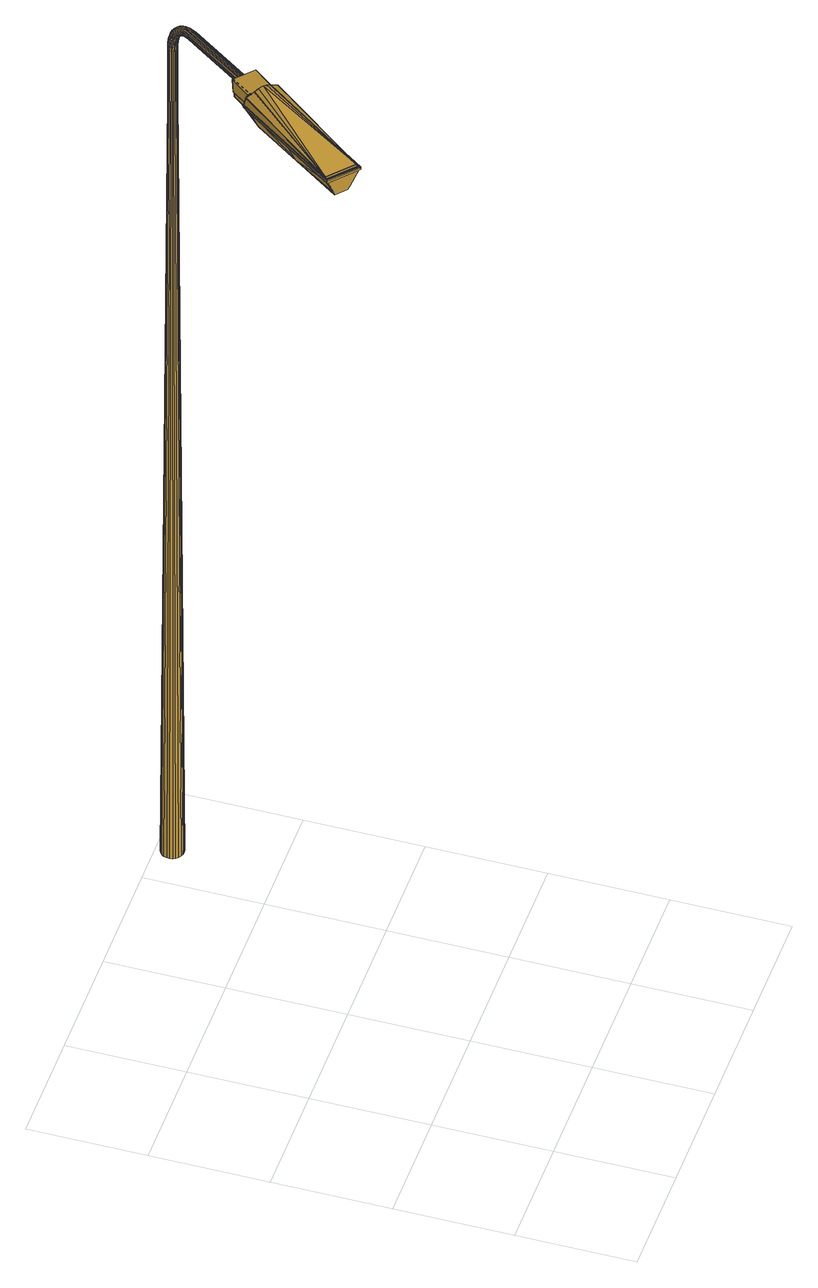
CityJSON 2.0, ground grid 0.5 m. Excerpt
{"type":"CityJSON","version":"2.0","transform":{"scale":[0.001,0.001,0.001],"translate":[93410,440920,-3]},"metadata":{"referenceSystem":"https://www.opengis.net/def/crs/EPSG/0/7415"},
"CityObjects":{
"cityfurniture1":{"type":"CityFurniture","attributes":{"Lichtpunttype":"Straatverlichting","Brondatum":"12-06-2019","Buurt_nummer":"62","Masttype":"80005 MAST 6M LPH 6M R.grijs VALMONT","Lamptype":"SON PRO E 50W E27","Buurtnaam":"Hillegersberg Noord","Nummer":"1","Geplaatst_op":"01-01-1995","Wijknummer":"6","Nivo":"0","Datum_laatste_mutatie":"07-06-2019","Straatnaam":"Wilgenoord","Thema":"Lichtmasten","Beheerobject":"23442/OVL-001","Armatuurtype":"490 SGS 203 1X SON 50W <NB>","Objecthoogte":"6","Klasse":"Tertiaire weg","Wijknaam":"Hillegersberg-Schiebroek","class":"Paal","function":"Lichtmast"},"geometry":[{"type":"MultiSurface","lod":"2","boundaries":[[[0,1,2,3,4,5]],[[6,7,8,9,10,11]],[[12,13,14,15,16,17]],[[18,19,20,21,22,23]],[[16,15,14,24,25,26]],[[11,10,9,27,28,29]],[[30,31,20,19,18,32]],[[23,22,21,33,34,35]],[[36,37,38,39]],[[40,41,42,31,30,32]],[[43,44,45,46,47,48]],[[14,49,50,24]],[[51,52,53,54]],[[55,56,45,44,43,57]],[[20,58,59,21]],[[49,60,61,50]],[[62,48,52,51]],[[26,25,24,2,1,0]],[[63,64,65,8,7,6]],[[9,66,67,27]],[[68,69,56,55,57,70]],[[71,5,72,73]],[[74,75,76,66]],[[61,77,78,79]],[[77,80,81,78]],[[82,71,73,83]],[[46,84,36,85]],[[37,82,83,38]],[[48,47,46,85,86,52]],[[80,6,11,81]],[[8,74,66,9]],[[87,88,89,90]],[[50,61,79,91]],[[85,36,39,92]],[[93,94,95,96]],[[97,98,99,100]],[[60,101,77,61]],[[102,23,35,103]],[[75,87,90,76]],[[24,50,91,2]],[[96,95,104,105]],[[59,96,105,106]],[[107,16,26,108]],[[109,63,6,80]],[[21,59,106,33]],[[95,51,54,104]],[[110,111,112,113]],[[88,32,18,89]],[[81,11,29,114]],[[98,115,116,99]],[[2,91,117,3]],[[94,62,51,95]],[[79,78,118,119]],[[52,86,85,92,120,53]],[[76,90,111,110]],[[27,67,121,122]],[[67,110,113,121]],[[66,76,110,67]],[[111,102,103,112]],[[123,124,125,126]],[[127,128,71,82]],[[90,89,102,111]],[[91,79,119,117]],[[115,107,108,116]],[[129,130,131,132]],[[58,93,96,59]],[[133,134,135,136]],[[124,137,138,125]],[[139,17,16,107]],[[84,140,37,36]],[[140,127,82,37]],[[101,109,80,77]],[[141,142,40,143]],[[144,141,143,145]],[[146,147,148,149]],[[13,150,49,14]],[[151,152,142,141]],[[136,135,153,154]],[[78,81,114,118]],[[89,18,23,102]],[[128,0,5,71]],[[135,144,145,153]],[[155,156,157,158]],[[159,160,98,97]],[[161,151,141,144]],[[162,57,43,163]],[[164,165,94,93]],[[147,166,167,148]],[[168,169,170,171]],[[31,172,58,20]],[[145,143,88,87]],[[56,97,100,45]],[[150,173,60,49]],[[132,131,174,175]],[[154,153,75,74]],[[176,177,123,178]],[[171,170,165,164]],[[156,179,180,157]],[[163,43,48,62]],[[153,145,87,75]],[[169,181,162,170]],[[166,155,158,167]],[[181,70,57,162]],[[182,168,171,183]],[[45,100,84,46]],[[184,133,136,185]],[[173,186,101,60]],[[186,187,109,101]],[[188,139,107,115]],[[42,183,172,31]],[[170,162,163,165]],[[116,108,128,127]],[[108,26,0,128]],[[99,116,127,140]],[[165,163,62,94]],[[69,159,97,56]],[[160,188,115,98]],[[143,40,32,88]],[[172,164,93,58]],[[187,189,63,109]],[[65,154,74,8]],[[183,171,164,172]],[[100,99,140,84]],[[190,191,192,193]],[[194,195,196,197]],[[198,199,200,201]],[[177,202,124,123]],[[203,204,168,182]],[[205,206,207,208,209,210]],[[211,212,202,177]],[[213,214,215,216]],[[217,210,209,218]],[[219,220,221,222]],[[223,213,216,224]],[[225,190,193,226]],[[220,227,228,221]],[[227,229,230,228]],[[231,232,155,166]],[[206,223,224,207]],[[233,203,182,234]],[[235,236,237,238]],[[239,240,241,242]],[[202,243,137,124]],[[191,194,197,192]],[[195,244,245,196]],[[246,231,166,147]],[[175,174,70,181]],[[245,247,201,248,249,250]],[[179,251,252,253,254,180]],[[152,255,233,234,256,142]],[[257,239,242,258]],[[214,235,238,215]],[[259,198,201,247,245,244]],[[260,261,184,185,262,189]],[[263,226,264,265,266,267]],[[268,211,177,176]],[[269,246,147,146]],[[270,267,266,243]],[[212,270,243,202]],[[271,268,176,252]],[[272,273,233,255,152,274]],[[275,276,277,184,261,260]],[[278,175,181,169]],[[279,280,179,156]],[[234,182,183,42]],[[281,271,252,251,179,280]],[[282,283,130,129]],[[256,234,42,41,40,142]],[[284,282,129,285]],[[126,125,186,173]],[[137,275,260,138]],[[232,279,156,155]],[[204,278,169,168]],[[243,266,275,137]],[[286,287,288,289]],[[290,291,159,69]],[[265,264,277,276,275,266]],[[292,274,152,151]],[[293,294,13,12,17,295]],[[192,197,296,287]],[[297,292,151,161]],[[296,298,292,297]],[[277,289,133,184]],[[226,193,286,264]],[[287,296,297,288]],[[197,196,298,296]],[[196,245,250,298]],[[193,192,287,286]],[[298,250,274,292]],[[291,299,160,159]],[[264,286,289,277]],[[289,288,134,133]],[[149,148,291,290]],[[273,300,203,233]],[[125,138,187,186]],[[157,180,295,301]],[[302,301,139,188]],[[158,157,301,302]],[[167,158,302,299]],[[288,297,161,134]],[[262,185,65,64,63,189]],[[134,161,144,135]],[[138,260,189,187]],[[185,136,154,65]],[[299,302,188,160]],[[301,295,17,139]],[[148,167,299,291]],[[303,126,173,150]],[[304,285,305,306]],[[305,132,175,278]],[[249,248,273,272,274,250]],[[300,306,204,203]],[[200,307,304,308]],[[178,123,126,303]],[[201,200,308,248]],[[294,303,150,13]],[[252,176,178,253]],[[248,308,300,273]],[[254,253,294,293,295,180]],[[307,284,285,304]],[[285,129,132,305]],[[309,217,218,310]],[[253,178,303,294]],[[308,304,306,300]],[[306,305,278,204]],[[117,119,311,312]],[[29,28,27,122,313,314]],[[53,120,92,315,316,317]],[[314,313,122,318,319,320]],[[3,117,312,321]],[[258,242,270,212]],[[112,103,322,323]],[[54,53,317,324]],[[113,112,323,325]],[[104,54,324,326]],[[106,105,327,328]],[[242,241,267,270]],[[329,257,258,330]],[[5,4,3,321,331,72]],[[105,104,326,327]],[[35,34,33,332,333,334]],[[103,35,334,322]],[[33,106,328,332]],[[229,335,336,230]],[[337,225,226,263,267,241]],[[216,215,338,339]],[[340,341,231,246]],[[341,342,232,231]],[[39,38,343,344]],[[338,345,282,284]],[[342,346,279,232]],[[224,216,339,199]],[[38,83,347,343]],[[207,224,199,198]],[[222,221,340,348]],[[92,39,344,315]],[[83,73,349,347]],[[350,351,352,353,354,355]],[[336,355,354,346]],[[353,352,271,281,280,354]],[[346,354,280,279]],[[345,356,283,282]],[[215,238,345,338]],[[221,228,341,340]],[[238,237,356,345]],[[72,331,321,357,358,359]],[[352,360,268,271]],[[351,361,360,352]],[[362,309,310,363]],[[335,364,355,336]],[[360,330,211,268]],[[330,258,212,211]],[[228,230,342,341]],[[365,146,149,366,131,130]],[[208,207,198,259,244,209]],[[361,329,330,360]],[[367,368,369,370]],[[368,362,363,369]],[[230,336,346,342]],[[218,209,244,195]],[[371,219,222,372,237,236]],[[372,222,348,373,356,237]],[[374,375,239,257]],[[376,374,257,329]],[[240,377,370,225,337,241]],[[339,338,284,307]],[[363,310,194,191]],[[375,378,240,239]],[[379,376,329,361]],[[348,340,246,269]],[[366,149,290,380,174,131]],[[369,363,191,190]],[[310,218,195,194]],[[378,381,367,370,377,240]],[[380,290,69,68,70,174]],[[364,382,383,351,350,355]],[[383,379,361,351]],[[370,369,190,225]],[[199,339,307,200]],[[384,220,219,385]],[[385,219,371,236,386,387]],[[318,388,325,323,322,334,333,332,328,327,326,324,317,316,315,344,343,347,349,359,358,357,389,390,391,392,320,319]],[[311,393,391,390]],[[312,311,390,389]],[[386,236,235,394]],[[356,373,348,269,395,283]],[[393,396,392,391]],[[397,398,399,206,205,210]],[[400,397,210,217]],[[395,269,146,365,130,283]],[[401,229,227,402]],[[403,404,400,405]],[[404,400,217,309]],[[406,385,384,407]],[[376,379,408,409]],[[402,227,220,384]],[[410,411,214,213]],[[399,412,223,206]],[[412,410,213,223]],[[413,414,415,416]],[[394,235,214,411]],[[417,362,368,418]],[[419,418,417,420]],[[335,229,401,421]],[[404,309,362,417]],[[411,410,412,399,398,397,400,404,417,418,422,423,424,415,414,409,408,425,426,427,421,401,402,384,385,387,386,394]],[[364,335,421,427]],[[416,415,424,428]],[[424,378,375,415]],[[383,382,364,427,426,425]],[[422,367,381,378,424,423]],[[415,375,374,414]],[[374,376,409,414]],[[424,423,429,428]],[[430,429,423,422]],[[418,368,367,422]],[[379,383,425,408]],[[431,427,426,425,432,433]],[[434,399,412,435]],[[407,384,402,436]],[[432,425,408,437]],[[438,409,414,413]],[[420,417,404,403]],[[439,401,421,440]],[[440,421,427,431]],[[435,412,410,441]],[[442,411,394,443]],[[437,408,409,438]],[[441,410,411,442]],[[405,400,397,444]],[[406,445,446,386,387,385]],[[436,402,401,439]],[[443,394,386,446]],[[434,447,444,397,398,399]],[[430,422,418,419]],[[122,121,388,318]],[[121,113,325,388]],[[114,29,314,396]],[[73,72,359,349]],[[118,114,396,393]],[[321,312,389,357]],[[119,118,393,311]],[[396,314,320,392]],[[448,449,450,451]],[[452,453,454,455]],[[456,457,458]],[[459,460,461]],[[462,463,464]],[[465,466,467]],[[451,450,468,469]],[[470,452,455,471]],[[472,473,474,475]],[[476,470,477,478,479]],[[480,481,482,483]],[[484,458,485,472,473,486,487,488,489]],[[490,475,474,491,492,493,469,468,494,495,496]],[[485,472,475,490]],[[497,498,499,478,477,500]],[[476,501,502,503,488,487,486,473,472,485,456,453,452,470]],[[487,488,504,493,492]],[[466,459,505,506,507]],[[466,508,509]],[[459,462,449,448]],[[501,510,502]],[[465,511,512]],[[513,465,512,514,462,464,515]],[[516,517,497,498]],[[518,462,514]],[[453,456,519,454]],[[473,486,491,474]],[[459,448,451,505]],[[503,510,489]],[[489,520,521,510]],[[456,485,490,496,519]],[[470,471,500,477]],[[498,516,522,499]],[[448,459,466,467,449]],[[466,465,513,515,464,462,459]],[[482,473,486,483]],[[489,503,488]],[[523,466,508]],[[521,501,476]],[[466,509,459]],[[460,459,466]],[[452,457,453]],[[510,501,521]],[[502,501,524,525]],[[463,461,460,523,508,509]],[[510,503,502]],[[503,502,525,526]],[[466,465,508]],[[459,463,462]],[[527,452,470]],[[508,465,513]],[[528,458,457,527]],[[498,497,529,507,506,499]],[[460,466,523]],[[463,459,509]],[[457,452,527]],[[458,456,485]],[[512,514,518,487,486,473,472,511]],[[459,461,463]],[[471,455,454,519,496,495,529,497,517,497,500]],[[462,464,515,513,465,467,449]],[[486,487,492,491]],[[449,467,494,468,450]],[[528,520,489,484,458]],[[467,466,507,529,495,494]],[[488,503,526,504]],[[520,528,527,470,476,521]],[[463,509,508,513,515,464]],[[457,456,453]],[[451,469,493,504,526,525,524,479,478,499,522,499,506,505]],[[501,476,479,524]],[[530,531,532,533]],[[533,534,535,532]],[[536,537,538,533,532,539]],[[538,540,534,533]],[[541,542,543,544,540,538,537]],[[545,531,530,546]],[[547,548,549,536,539,550,551]],[[532,535,550,539]],[[541,549,548,542]],[[532,531,545,552,553,535]],[[537,536,549,541]],[[554,555,546,530,533,534]]]}]}
},
"vertices":[
[1124,1835,5442],[1124,1836,5445],[1125,1837,5447],[1111,1821,5455],[1110,1820,5452],[1110,1820,5450],[1133,1867,5453],[1132,1869,5453],[1130,1871,5454],[1115,1855,5465],[1118,1853,5464],[1119,1851,5464],[1159,1876,5409],[1161,1877,5411],[1149,1864,5425],[1149,1864,5423],[1147,1862,5421],[1159,1875,5407],[1098,1863,5451],[1097,1863,5449],[1096,1862,5447],[1083,1846,5455],[1083,1847,5457],[1083,1847,5459],[1137,1851,5437],[1137,1850,5435],[1136,1849,5433],[1101,1838,5473],[1103,1836,5473],[1104,1834,5472],[1110,1877,5439],[1109,1876,5437],[1111,1878,5441],[1069,1830,5460],[1069,1830,5462],[1069,1831,5465],[1097,1827,5437],[1101,1823,5439],[1088,1808,5443],[1084,1812,5441],[1123,1892,5429],[1122,1891,5427],[1121,1890,5425],[1114,1860,5421],[1115,1857,5421],[1117,1856,5420],[1105,1843,5429],[1104,1845,5430],[1102,1847,5430],[1151,1867,5429],[1139,1853,5441],[1086,1836,5439],[1090,1833,5437],[1076,1818,5441],[1073,1821,5443],[1126,1870,5410],[1128,1869,5409],[1124,1872,5410],[1095,1860,5442],[1082,1845,5450],[1152,1870,5433],[1139,1856,5445],[1099,1851,5432],[1146,1882,5440],[1145,1884,5440],[1143,1886,5440],[1112,1858,5464],[1096,1841,5472],[1136,1881,5397],[1138,1880,5397],[1134,1883,5397],[1108,1820,5445],[1096,1804,5455],[1094,1805,5450],[1125,1874,5453],[1121,1876,5451],[1107,1860,5462],[1138,1860,5449],[1124,1844,5459],[1125,1840,5456],[1136,1863,5451],[1122,1847,5462],[1105,1821,5441],[1091,1806,5446],[1109,1840,5430],[1093,1829,5436],[1091,1830,5436],[1117,1878,5449],[1114,1879,5445],[1100,1863,5456],[1103,1862,5459],[1126,1838,5451],[1080,1815,5441],[1095,1858,5438],[1096,1854,5434],[1084,1840,5441],[1082,1843,5445],[1132,1865,5410],[1136,1863,5411],[1125,1851,5423],[1121,1853,5421],[1151,1874,5436],[1086,1847,5464],[1071,1831,5469],[1070,1825,5446],[1069,1828,5450],[1068,1830,5455],[1144,1861,5417],[1133,1849,5429],[1149,1878,5438],[1093,1844,5471],[1089,1846,5468],[1074,1829,5473],[1077,1827,5476],[1108,1831,5471],[1140,1862,5414],[1129,1849,5425],[1112,1822,5459],[1110,1827,5468],[1111,1825,5464],[1079,1816,5441],[1082,1824,5478],[1086,1821,5479],[1183,1905,5382],[1183,1910,5385],[1173,1899,5403],[1174,1895,5401],[1117,1836,5434],[1121,1835,5438],[1155,1914,5351],[1157,1910,5350],[1151,1902,5367],[1148,1907,5368],[1162,1915,5407],[1157,1917,5405],[1147,1905,5423],[1151,1903,5424],[1182,1915,5386],[1172,1904,5405],[1155,1873,5404],[1114,1837,5432],[1138,1906,5418],[1134,1905,5414],[1126,1893,5433],[1142,1906,5421],[1130,1892,5436],[1161,1906,5350],[1165,1903,5350],[1158,1895,5367],[1154,1899,5367],[1163,1879,5414],[1148,1918,5401],[1145,1917,5398],[1134,1891,5438],[1139,1889,5440],[1175,1901,5352],[1179,1901,5354],[1172,1893,5372],[1168,1893,5370],[1142,1877,5397],[1146,1874,5399],[1152,1918,5403],[1121,1876,5411],[1110,1864,5423],[1107,1871,5429],[1108,1868,5425],[1170,1901,5351],[1163,1894,5368],[1129,1896,5404],[1130,1892,5401],[1119,1880,5414],[1118,1884,5417],[1108,1875,5433],[1164,1884,5418],[1143,1894,5383],[1140,1898,5384],[1189,1909,5360],[1190,1914,5362],[1182,1901,5380],[1183,1903,5356],[1177,1895,5374],[1131,1887,5399],[1130,1900,5407],[1119,1887,5421],[1166,1912,5407],[1155,1900,5425],[1163,1887,5421],[1162,1892,5423],[1151,1874,5401],[1159,1896,5424],[1190,1947,5321],[1185,1949,5321],[1181,1944,5344],[1186,1942,5344],[1180,1949,5320],[1175,1948,5319],[1171,1944,5341],[1176,1944,5343],[1168,1943,5317],[1165,1939,5316],[1161,1935,5336],[1163,1938,5338],[1191,1919,5364],[1139,1911,5392],[1139,1907,5389],[1173,1948,5274],[1171,1947,5274],[1171,1946,5295],[1172,1947,5296],[1173,1949,5296],[1175,1950,5274],[1197,1921,5341],[1197,1925,5343],[1166,1938,5273],[1166,1933,5273],[1165,1932,5294],[1165,1937,5294],[1179,1952,5274],[1178,1951,5297],[1172,1919,5273],[1177,1916,5273],[1176,1916,5293],[1172,1918,5293],[1168,1943,5274],[1167,1942,5295],[1195,1944,5321],[1190,1939,5345],[1182,1915,5273],[1181,1914,5294],[1187,1914,5273],[1186,1913,5294],[1175,1907,5332],[1180,1907,5333],[1142,1914,5395],[1132,1902,5411],[1167,1928,5273],[1169,1923,5273],[1169,1922,5293],[1166,1927,5294],[1203,1939,5297],[1201,1943,5298],[1198,1940,5321],[1200,1936,5321],[1190,1924,5366],[1171,1947,5318],[1167,1941,5340],[1170,1909,5332],[1165,1940,5339],[1158,1932,5358],[1159,1933,5359],[1161,1935,5360],[1185,1905,5357],[1186,1906,5358],[1179,1898,5377],[1178,1897,5376],[1143,1915,5396],[1134,1904,5413],[1204,1934,5297],[1201,1931,5320],[1169,1944,5318],[1169,1908,5407],[1169,1910,5407],[1157,1898,5424],[1192,1936,5345],[1184,1932,5367],[1186,1930,5367],[1187,1928,5366],[1193,1935,5344],[1195,1916,5340],[1166,1911,5331],[1196,1930,5344],[1192,1912,5338],[1152,1925,5379],[1151,1923,5377],[1153,1926,5380],[1179,1919,5387],[1178,1921,5388],[1176,1923,5388],[1139,1902,5386],[1184,1907,5335],[1189,1909,5336],[1190,1911,5337],[1160,1920,5332],[1163,1916,5332],[1159,1925,5333],[1154,1919,5352],[1180,1935,5366],[1175,1937,5366],[1167,1928,5386],[1172,1926,5387],[1146,1890,5382],[1151,1887,5383],[1158,1928,5382],[1169,1887,5393],[1171,1888,5395],[1168,1885,5392],[1170,1937,5364],[1162,1928,5385],[1165,1936,5362],[1155,1885,5384],[1148,1920,5374],[1164,1884,5389],[1160,1883,5386],[1173,1891,5398],[1154,1923,5354],[1147,1912,5370],[1147,1916,5372],[1159,1929,5335],[1155,1928,5356],[1184,1953,5274],[1183,1952,5297],[1097,1808,5469],[1098,1806,5465],[1088,1819,5478],[1089,1818,5478],[687,1370,5550],[685,1371,5550],[683,1373,5550],[692,1375,5588],[694,1373,5587],[695,1372,5587],[1097,1805,5460],[677,1385,5578],[680,1383,5582],[679,1376,5552],[683,1381,5585],[677,1380,5555],[675,1382,5559],[675,1385,5564],[1204,1929,5297],[1201,1926,5319],[1096,1804,5457],[675,1385,5569],[675,1385,5571],[675,1385,5574],[1192,1915,5273],[1191,1914,5294],[1196,1942,5321],[1162,1929,5314],[1163,1934,5315],[1174,1913,5313],[1178,1911,5313],[1183,1910,5314],[694,1363,5552],[691,1366,5550],[1163,1924,5313],[1188,1911,5315],[698,1361,5555],[1170,1916,5313],[701,1360,5559],[1197,1918,5295],[1199,1921,5295],[1196,1918,5317],[1194,1915,5316],[1193,1914,5316],[1196,1917,5295],[1167,1920,5313],[703,1359,5569],[703,1359,5566],[703,1359,5564],[1200,1921,5318],[1202,1924,5296],[1189,1953,5274],[1188,1952,5297],[1196,1918,5274],[1160,1908,5350],[1153,1900,5367],[1198,1948,5274],[1194,1951,5274],[1193,1950,5298],[1197,1947,5298],[1171,1921,5273],[1171,1920,5293],[1168,1917,5313],[1205,1934,5274],[1204,1939,5274],[1204,1929,5274],[1199,1945,5298],[1201,1944,5274],[1203,1925,5274],[1145,1891,5383],[1200,1946,5274],[1198,1919,5274],[1200,1921,5274],[1177,1916,5003],[1172,1919,5003],[1169,1923,5003],[1171,1921,5003],[688,1378,5587],[704,1360,5574],[703,1362,5578],[701,1365,5582],[698,1368,5585],[1095,1811,5473],[1167,1928,5003],[1165,1914,5332],[1092,1813,5476],[1175,1950,5003],[1173,1948,5003],[1171,1947,5003],[1179,1952,5003],[1187,1914,5003],[1182,1915,5003],[1182,1981,977],[1184,1953,5003],[1171,1979,977],[1154,1898,977],[1164,1892,977],[1203,1925,5003],[1204,1929,5003],[1166,1938,5003],[1166,1933,5003],[1168,1943,5003],[1233,1936,977],[1205,1934,5003],[1204,1939,5003],[1231,1949,977],[1189,1953,5003],[1194,1951,5003],[1207,1976,977],[1195,1981,977],[1192,1915,5003],[1198,1948,5003],[1200,1946,5003],[1201,1944,5003],[1200,1921,5003],[1198,1919,5003],[1196,1918,5003],[1225,1960,977],[1221,1965,977],[1217,1969,977],[1211,1894,977],[1221,1902,977],[1217,1898,977],[1150,1966,977],[1142,1955,977],[1176,1887,977],[1228,1913,977],[1232,1925,977],[1188,1886,977],[1200,1889,977],[1139,1943,977],[1138,1931,977],[1140,1919,977],[1159,1973,977],[1150,1903,977],[1146,1907,977],[1154,1970,977],[664,1454,5547],[691,1485,5540],[689,1487,5540],[662,1456,5547],[395,931,5631],[584,1144,5583],[587,1142,5583],[398,928,5631],[772,1357,5535],[552,1162,5496],[740,1375,5443],[273,1012,5647],[729,1419,5625],[717,1433,5619],[682,1474,5588],[705,1447,5608],[709,1450,5588],[790,1378,5588],[382,916,5647],[800,1389,5540],[691,1489,5540],[690,1488,5536],[381,915,5635],[384,913,5635],[783,1400,5529],[781,1401,5529],[784,1404,5528],[785,1403,5528],[273,1011,5635],[379,912,5635],[268,1010,5635],[270,1013,5635],[704,1466,5494],[779,1399,5494],[780,1400,5507],[704,1466,5507],[712,1400,5443],[798,1386,5529],[706,1468,5529],[703,1470,5529],[689,1483,5529],[685,1423,5443],[800,1389,5528],[708,1471,5528],[706,1473,5528],[690,1487,5528],[802,1391,5540],[805,1388,5540],[803,1387,5528],[382,910,5643],[271,1009,5643],[268,1011,5643],[382,910,5635],[287,1027,5631],[475,1240,5583],[663,1453,5535],[687,1484,5529],[271,1014,5647],[269,1012,5647],[380,914,5647],[760,1398,5608],[732,1423,5608],[497,1211,5496],[784,1401,5544],[786,1403,5581],[764,1402,5588],[707,1474,5581],[736,1427,5588],[273,1011,5643],[384,913,5643],[705,1471,5544],[775,1355,5535],[315,995,5535],[309,998,5549],[270,1013,5643],[744,1409,5619],[284,1029,5631],[473,1242,5583],[661,1455,5535],[364,949,5549],[360,955,5535],[383,911,5647],[855,1485,5486],[780,1552,5486],[781,1553,5508],[857,1486,5508],[782,1402,5528],[706,1469,5528],[781,1558,5507],[860,1487,5507],[858,1485,5508],[779,1555,5508],[783,1400,5528],[864,1492,5570],[785,1402,5581],[782,1399,5544],[781,1398,5529],[702,1464,5494],[778,1397,5494],[703,1469,5544],[705,1472,5581],[785,1562,5570],[704,1471,5528],[702,1468,5529],[703,1465,5507],[704,1466,5529],[780,1400,5529],[779,1398,5507]
]}
